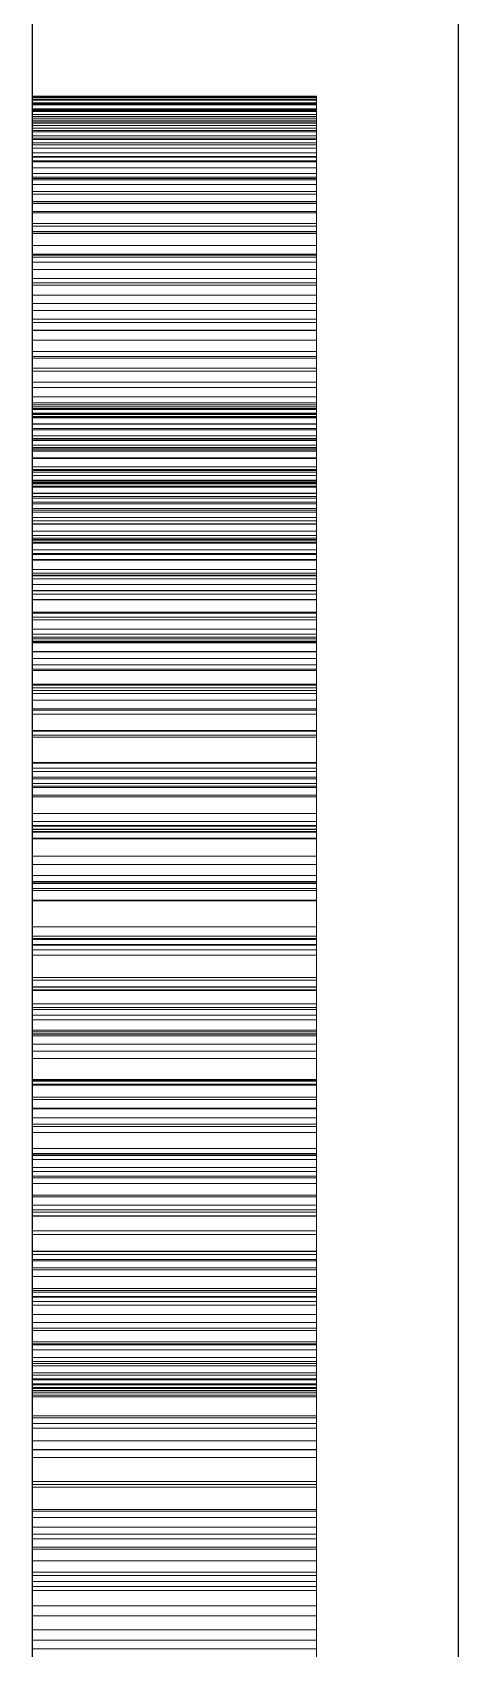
# Model space of a CAD drawing. Header units: millimetres. Extents: x 10 to 676, y 54 to 273.
# Drawn here: x 10.5 to 10.8, y 190.006 to 191.145 of the extents above; entities that cross this region are included whole.
import ezdxf

# ---------------------------------------------------------------- set-up
doc = ezdxf.new("R2010")
doc.units = ezdxf.units.MM
doc.linetypes.add('WP_HIDDEN', pattern=[2.3, 1.5, -0.8])
doc.layers.add('HIDDEN', color=7, linetype='WP_HIDDEN', lineweight=13)
doc.layers.add('VISIBLE', color=7, linetype='CONTINUOUS', lineweight=25)

msp = doc.modelspace()

# ---------------------------------------------------------------- linework, layer by layer
at = {"layer": 'HIDDEN'}
for p, q in [((10.5, 191.1), (10.5, 191.09882)), ((10.5, 191.09772), (10.5, 191.1)), ((10.5, 191.1), (10.5, 191.09933)), ((10.5, 191.09938), (10.5, 191.1)), ((10.5, 191.1), (10.7, 191.1)), ((10.5, 191.09751), (10.5, 191.09938)), ((10.5, 191.09938), (10.7, 191.09938)), ((10.5, 191.09933), (10.5, 191.09732)), ((10.5, 191.09933), (10.7, 191.09933)), ((10.7, 191.09882), (10.7, 191.1)), ((10.7, 191.1), (10.7, 191.09772)), ((10.7, 191.09933), (10.7, 191.1)), ((10.7, 191.1), (10.7, 191.09938)), ((10.7, 191.09938), (10.7, 191.09751)), ((10.7, 191.09732), (10.7, 191.09933)), ((10.5, 191.09882), (10.5, 191.09527)), ((10.5, 191.09882), (10.7, 191.09882)), ((10.5, 191.09486), (10.5, 191.09772)), ((10.5, 191.09772), (10.7, 191.09772)), ((10.5, 191.0944), (10.5, 191.09751)), ((10.5, 191.09751), (10.7, 191.09751)), ((10.5, 191.09732), (10.5, 191.09396)), ((10.5, 191.09732), (10.7, 191.09732)), ((10.5, 191.09527), (10.5, 191.08936)), ((10.5, 191.09527), (10.7, 191.09527)), ((10.5, 191.09087), (10.5, 191.09486)), ((10.5, 191.09486), (10.7, 191.09486)), ((10.5, 191.09004), (10.5, 191.0944)), ((10.5, 191.0944), (10.7, 191.0944)), ((10.5, 191.09396), (10.5, 191.08926)), ((10.5, 191.09396), (10.7, 191.09396)), ((10.5, 191.09119), (10.5, 190.07637)), ((10.5, 190.51989), (10.5, 191.09119)), ((10.5, 191.09119), (10.5, 190.53899)), ((10.5, 190.06021), (10.5, 191.09119)), ((10.5, 191.09119), (10.5, 189.8502)), ((10.5, 190.45821), (10.5, 191.09119)), ((10.5, 191.09119), (10.5, 190.44206)), ((10.5, 191.09119), (10.5, 190.83712)), ((10.5, 191.09119), (10.5, 191.09017)), ((10.5, 188.93818), (10.5, 191.09119)), ((10.5, 191.09119), (10.7, 191.09119)), ((10.5, 191.08573), (10.5, 191.09087)), ((10.5, 191.09087), (10.7, 191.09087)), ((10.5, 191.09017), (10.5, 191.0871)), ((10.5, 191.09017), (10.7, 191.09017)), ((10.5, 191.08444), (10.5, 191.09004)), ((10.5, 191.09004), (10.7, 191.09004)), ((10.5, 191.08936), (10.5, 191.08109)), ((10.5, 191.08936), (10.7, 191.08936)), ((10.5, 191.08926), (10.5, 191.08322)), ((10.5, 191.08926), (10.7, 191.08926)), ((10.7, 191.09527), (10.7, 191.09882)), ((10.7, 191.09772), (10.7, 191.09486)), ((10.7, 191.09751), (10.7, 191.0944)), ((10.7, 191.09396), (10.7, 191.09732)), ((10.7, 191.08936), (10.7, 191.09527)), ((10.7, 191.09486), (10.7, 191.09087)), ((10.7, 191.0944), (10.7, 191.09004)), ((10.7, 191.08926), (10.7, 191.09396)), ((10.7, 191.09119), (10.7, 190.06021)), ((10.7, 190.53899), (10.7, 191.09119)), ((10.7, 190.07637), (10.7, 191.09119)), ((10.7, 191.09119), (10.7, 190.51989)), ((10.7, 189.8502), (10.7, 191.09119)), ((10.7, 191.09119), (10.7, 190.45821)), ((10.7, 190.44206), (10.7, 191.09119)), ((10.7, 190.83712), (10.7, 191.09119)), ((10.7, 191.09119), (10.7, 188.93818)), ((10.7, 191.09017), (10.7, 191.09119)), ((10.7, 191.09087), (10.7, 191.08573)), ((10.7, 191.0871), (10.7, 191.09017)), ((10.7, 191.09004), (10.7, 191.08444)), ((10.7, 191.08109), (10.7, 191.08936)), ((10.7, 191.08322), (10.7, 191.08926)), ((10.5, 191.0871), (10.5, 191.082)), ((10.5, 191.0871), (10.7, 191.0871)), ((10.5, 191.07945), (10.5, 191.08573)), ((10.5, 191.08573), (10.7, 191.08573)), ((10.5, 191.07759), (10.5, 191.08444)), ((10.5, 191.08444), (10.7, 191.08444)), ((10.5, 191.08322), (10.5, 191.07584)), ((10.5, 191.08322), (10.7, 191.08322)), ((10.5, 191.082), (10.5, 191.07485)), ((10.5, 191.082), (10.7, 191.082)), ((10.5, 191.08109), (10.5, 191.07046)), ((10.5, 191.08109), (10.7, 191.08109)), ((10.5, 191.07203), (10.5, 191.07945)), ((10.5, 191.07945), (10.7, 191.07945)), ((10.5, 191.0695), (10.5, 191.07759)), ((10.5, 191.07759), (10.7, 191.07759)), ((10.7, 191.082), (10.7, 191.0871)), ((10.7, 191.08573), (10.7, 191.07945)), ((10.7, 191.08444), (10.7, 191.07759)), ((10.7, 191.07584), (10.7, 191.08322)), ((10.7, 191.07485), (10.7, 191.082)), ((10.7, 191.07046), (10.7, 191.08109)), ((10.7, 191.07945), (10.7, 191.07203)), ((10.7, 191.07759), (10.7, 191.0695)), ((10.5, 191.07584), (10.5, 191.06711)), ((10.5, 191.07584), (10.7, 191.07584)), ((10.5, 191.07485), (10.5, 191.06566)), ((10.5, 191.07485), (10.7, 191.07485)), ((10.5, 191.06347), (10.5, 191.07203)), ((10.5, 191.07203), (10.7, 191.07203)), ((10.5, 191.07046), (10.5, 191.05746)), ((10.5, 191.07046), (10.7, 191.07046)), ((10.5, 191.06016), (10.5, 191.0695)), ((10.5, 191.0695), (10.7, 191.0695)), ((10.5, 191.06711), (10.5, 191.05704)), ((10.5, 191.06711), (10.7, 191.06711)), ((10.5, 191.06566), (10.5, 191.05443)), ((10.5, 191.06566), (10.7, 191.06566)), ((10.7, 191.06711), (10.7, 191.07584)), ((10.7, 191.06566), (10.7, 191.07485)), ((10.7, 191.07203), (10.7, 191.06347)), ((10.7, 191.05746), (10.7, 191.07046)), ((10.7, 191.0695), (10.7, 191.06016)), ((10.7, 191.05704), (10.7, 191.06711)), ((10.7, 191.05443), (10.7, 191.06566)), ((10.5, 191.05376), (10.5, 191.06347)), ((10.5, 191.06347), (10.7, 191.06347)), ((10.5, 191.04958), (10.5, 191.06016)), ((10.5, 191.06016), (10.7, 191.06016)), ((10.5, 191.05746), (10.5, 191.04209)), ((10.5, 191.05746), (10.7, 191.05746)), ((10.5, 191.05704), (10.5, 191.04563)), ((10.5, 191.05704), (10.7, 191.05704)), ((10.5, 191.05443), (10.5, 191.04115)), ((10.5, 191.05443), (10.7, 191.05443)), ((10.5, 191.04292), (10.5, 191.05376)), ((10.5, 191.05376), (10.7, 191.05376)), ((10.7, 191.06347), (10.7, 191.05376)), ((10.7, 191.06016), (10.7, 191.04958)), ((10.7, 191.04209), (10.7, 191.05746)), ((10.7, 191.04563), (10.7, 191.05704)), ((10.7, 191.04115), (10.7, 191.05443)), ((10.7, 191.05376), (10.7, 191.04292)), ((10.5, 191.03776), (10.5, 191.04958)), ((10.5, 191.04958), (10.7, 191.04958)), ((10.5, 191.04563), (10.5, 191.03288)), ((10.5, 191.04563), (10.7, 191.04563)), ((10.5, 191.03093), (10.5, 191.04292)), ((10.5, 191.04292), (10.7, 191.04292)), ((10.7, 191.04958), (10.7, 191.03776)), ((10.7, 191.03288), (10.7, 191.04563)), ((10.7, 191.04292), (10.7, 191.03093)), ((10.5, 191.04209), (10.5, 191.02437)), ((10.5, 191.04209), (10.7, 191.04209)), ((10.5, 191.04115), (10.5, 191.02583)), ((10.5, 191.04115), (10.7, 191.04115)), ((10.5, 191.02468), (10.5, 191.03776)), ((10.5, 191.03776), (10.7, 191.03776)), ((10.5, 191.03288), (10.5, 191.01878)), ((10.5, 191.03288), (10.7, 191.03288)), ((10.5, 191.0178), (10.5, 191.03093)), ((10.5, 191.03093), (10.7, 191.03093)), ((10.7, 191.02437), (10.7, 191.04209)), ((10.7, 191.02583), (10.7, 191.04115)), ((10.7, 191.03776), (10.7, 191.02468)), ((10.7, 191.01878), (10.7, 191.03288)), ((10.7, 191.03093), (10.7, 191.0178)), ((10.5, 191.02583), (10.5, 191.00839)), ((10.5, 191.02583), (10.7, 191.02583)), ((10.5, 191.01037), (10.5, 191.02468)), ((10.5, 191.02468), (10.7, 191.02468)), ((10.5, 191.02437), (10.5, 191.0046)), ((10.5, 191.02437), (10.7, 191.02437)), ((10.7, 191.00839), (10.7, 191.02583)), ((10.7, 191.02468), (10.7, 191.01037)), ((10.7, 191.0046), (10.7, 191.02437)), ((10.5, 191.01878), (10.5, 191.00335)), ((10.5, 191.01878), (10.7, 191.01878)), ((10.5, 191.00353), (10.5, 191.0178)), ((10.5, 191.0178), (10.7, 191.0178)), ((10.5, 190.99481), (10.5, 191.01037)), ((10.5, 191.01037), (10.7, 191.01037)), ((10.5, 191.00839), (10.5, 190.98875)), ((10.5, 191.00839), (10.7, 191.00839)), ((10.7, 191.00335), (10.7, 191.01878)), ((10.7, 191.0178), (10.7, 191.00353)), ((10.7, 191.01037), (10.7, 190.99481)), ((10.7, 190.98875), (10.7, 191.00839)), ((10.5, 191.0046), (10.5, 190.98311)), ((10.5, 191.0046), (10.7, 191.0046)), ((10.5, 190.98812), (10.5, 191.00353)), ((10.5, 191.00353), (10.7, 191.00353)), ((10.5, 191.00335), (10.5, 190.98657)), ((10.5, 191.00335), (10.7, 191.00335)), ((10.7, 190.98311), (10.7, 191.0046)), ((10.7, 191.00353), (10.7, 190.98812)), ((10.7, 190.98657), (10.7, 191.00335)), ((10.5, 190.978), (10.5, 190.99481)), ((10.5, 190.99481), (10.7, 190.99481)), ((10.5, 190.98875), (10.5, 190.96691)), ((10.5, 190.98875), (10.7, 190.98875)), ((10.5, 190.97157), (10.5, 190.98812)), ((10.5, 190.98812), (10.7, 190.98812)), ((10.5, 190.98657), (10.5, 190.96844)), ((10.5, 190.98657), (10.7, 190.98657)), ((10.7, 190.99481), (10.7, 190.978)), ((10.7, 190.96691), (10.7, 190.98875)), ((10.7, 190.98812), (10.7, 190.97157)), ((10.7, 190.96844), (10.7, 190.98657)), ((10.5, 190.98311), (10.5, 190.9599)), ((10.5, 190.98311), (10.7, 190.98311)), ((10.5, 190.95995), (10.5, 190.978)), ((10.5, 190.978), (10.7, 190.978)), ((10.7, 190.9599), (10.7, 190.98311)), ((10.7, 190.978), (10.7, 190.95995)), ((10.5, 190.95387), (10.5, 190.97157)), ((10.5, 190.97157), (10.7, 190.97157)), ((10.5, 190.96844), (10.5, 190.94898)), ((10.5, 190.96844), (10.7, 190.96844)), ((10.5, 190.96691), (10.5, 190.94286)), ((10.5, 190.96691), (10.7, 190.96691)), ((10.7, 190.97157), (10.7, 190.95387)), ((10.7, 190.94898), (10.7, 190.96844)), ((10.7, 190.94286), (10.7, 190.96691)), ((10.5, 190.94065), (10.5, 190.95995)), ((10.5, 190.95995), (10.7, 190.95995)), ((10.5, 190.9599), (10.5, 190.93496)), ((10.5, 190.9599), (10.7, 190.9599)), ((10.5, 190.93514), (10.5, 190.95387)), ((10.5, 190.95387), (10.7, 190.95387)), ((10.7, 190.95995), (10.7, 190.94065)), ((10.7, 190.93496), (10.7, 190.9599)), ((10.7, 190.95387), (10.7, 190.93514)), ((10.5, 190.94898), (10.5, 190.92817)), ((10.5, 190.94898), (10.7, 190.94898)), ((10.5, 190.94286), (10.5, 190.91661)), ((10.5, 190.94286), (10.7, 190.94286)), ((10.5, 190.92017), (10.5, 190.94065)), ((10.5, 190.94065), (10.7, 190.94065)), ((10.7, 190.92817), (10.7, 190.94898)), ((10.7, 190.91661), (10.7, 190.94286)), ((10.7, 190.94065), (10.7, 190.92017)), ((10.5, 190.91547), (10.5, 190.93514)), ((10.5, 190.93514), (10.7, 190.93514)), ((10.5, 190.93496), (10.5, 190.90831)), ((10.5, 190.93496), (10.7, 190.93496)), ((10.7, 190.93514), (10.7, 190.91547)), ((10.7, 190.90831), (10.7, 190.93496)), ((10.5, 190.92817), (10.5, 190.90637)), ((10.5, 190.92817), (10.7, 190.92817)), ((10.5, 190.89856), (10.5, 190.92017)), ((10.5, 190.92017), (10.7, 190.92017)), ((10.7, 190.90637), (10.7, 190.92817)), ((10.7, 190.92017), (10.7, 190.89856)), ((10.5, 190.91661), (10.5, 190.88815)), ((10.5, 190.91661), (10.7, 190.91661)), ((10.5, 190.89487), (10.5, 190.91547)), ((10.5, 190.91547), (10.7, 190.91547)), ((10.5, 190.90831), (10.5, 190.87994)), ((10.5, 190.90831), (10.7, 190.90831)), ((10.5, 190.90637), (10.5, 190.88393)), ((10.5, 190.90637), (10.7, 190.90637)), ((10.7, 190.88815), (10.7, 190.91661)), ((10.7, 190.91547), (10.7, 190.89487)), ((10.7, 190.87994), (10.7, 190.90831)), ((10.7, 190.88393), (10.7, 190.90637)), ((10.5, 190.87581), (10.5, 190.89856)), ((10.5, 190.89856), (10.7, 190.89856)), ((10.5, 190.87333), (10.5, 190.89487)), ((10.5, 190.89487), (10.7, 190.89487)), ((10.7, 190.89856), (10.7, 190.87581)), ((10.7, 190.89487), (10.7, 190.87333)), ((10.5, 190.88815), (10.5, 190.85749)), ((10.5, 190.88815), (10.7, 190.88815)), ((10.5, 190.88393), (10.5, 190.86084)), ((10.5, 190.88393), (10.7, 190.88393)), ((10.7, 190.85749), (10.7, 190.88815)), ((10.7, 190.86084), (10.7, 190.88393)), ((10.5, 190.88264), (10.5, 190.88113)), ((10.5, 190.88115), (10.5, 190.88264)), ((10.5, 190.88264), (10.7, 190.88264)), ((10.5, 190.88117), (10.5, 190.87939)), ((10.5, 190.87949), (10.5, 190.88117)), ((10.5, 190.88117), (10.7, 190.88117)), ((10.5, 190.87668), (10.5, 190.88115)), ((10.5, 190.88115), (10.7, 190.88115)), ((10.5, 190.88113), (10.5, 190.87659)), ((10.5, 190.88113), (10.7, 190.88113)), ((10.5, 190.87994), (10.5, 190.84984)), ((10.5, 190.87994), (10.7, 190.87994)), ((10.5, 190.87443), (10.5, 190.87949)), ((10.5, 190.87949), (10.7, 190.87949)), ((10.5, 190.87939), (10.5, 190.87402)), ((10.5, 190.87939), (10.7, 190.87939)), ((10.5, 190.86922), (10.5, 190.87668)), ((10.5, 190.87668), (10.7, 190.87668)), ((10.5, 190.87659), (10.5, 190.86901)), ((10.5, 190.87659), (10.7, 190.87659)), ((10.5, 190.85194), (10.5, 190.87581)), ((10.5, 190.87581), (10.7, 190.87581)), ((10.5, 190.866), (10.5, 190.87443)), ((10.5, 190.87443), (10.7, 190.87443)), ((10.5, 190.87402), (10.5, 190.86507)), ((10.5, 190.87402), (10.7, 190.87402)), ((10.5, 190.85085), (10.5, 190.87333)), ((10.5, 190.87333), (10.7, 190.87333)), ((10.7, 190.88264), (10.7, 190.88115)), ((10.7, 190.88113), (10.7, 190.88264)), ((10.7, 190.88117), (10.7, 190.87949)), ((10.7, 190.87939), (10.7, 190.88117)), ((10.7, 190.88115), (10.7, 190.87668)), ((10.7, 190.87659), (10.7, 190.88113)), ((10.7, 190.84984), (10.7, 190.87994)), ((10.7, 190.87949), (10.7, 190.87443)), ((10.7, 190.87402), (10.7, 190.87939)), ((10.7, 190.87668), (10.7, 190.86922)), ((10.7, 190.86901), (10.7, 190.87659)), ((10.7, 190.87581), (10.7, 190.85194)), ((10.7, 190.87443), (10.7, 190.866)), ((10.7, 190.86507), (10.7, 190.87402)), ((10.7, 190.87333), (10.7, 190.85085)), ((10.5, 190.85878), (10.5, 190.86922)), ((10.5, 190.86922), (10.7, 190.86922)), ((10.5, 190.86901), (10.5, 190.85841)), ((10.5, 190.86901), (10.7, 190.86901)), ((10.5, 190.85419), (10.5, 190.866)), ((10.5, 190.866), (10.7, 190.866)), ((10.5, 190.86507), (10.5, 190.85254)), ((10.5, 190.86507), (10.7, 190.86507)), ((10.5, 190.86084), (10.5, 190.83712)), ((10.5, 190.86084), (10.7, 190.86084)), ((10.7, 190.86922), (10.7, 190.85878)), ((10.7, 190.85841), (10.7, 190.86901)), ((10.7, 190.866), (10.7, 190.85419)), ((10.7, 190.85254), (10.7, 190.86507)), ((10.7, 190.83712), (10.7, 190.86084)), ((10.5, 190.84535), (10.5, 190.85878)), ((10.5, 190.85878), (10.7, 190.85878)), ((10.5, 190.85841), (10.5, 190.84478)), ((10.5, 190.85841), (10.7, 190.85841)), ((10.5, 190.85749), (10.5, 190.82463)), ((10.5, 190.85749), (10.7, 190.85749)), ((10.5, 190.83901), (10.5, 190.85419)), ((10.5, 190.85419), (10.7, 190.85419)), ((10.5, 190.85254), (10.5, 190.83643)), ((10.5, 190.85254), (10.7, 190.85254)), ((10.5, 190.82694), (10.5, 190.85194)), ((10.5, 190.85194), (10.7, 190.85194)), ((10.5, 190.82744), (10.5, 190.85085)), ((10.5, 190.85085), (10.7, 190.85085)), ((10.5, 190.84984), (10.5, 190.81802)), ((10.5, 190.84984), (10.7, 190.84984)), ((10.7, 190.85878), (10.7, 190.84535)), ((10.7, 190.84478), (10.7, 190.85841)), ((10.7, 190.82463), (10.7, 190.85749)), ((10.7, 190.85419), (10.7, 190.83901)), ((10.7, 190.83643), (10.7, 190.85254)), ((10.7, 190.85194), (10.7, 190.82694)), ((10.7, 190.85085), (10.7, 190.82744)), ((10.7, 190.81802), (10.7, 190.84984)), ((10.5, 190.82895), (10.5, 190.84535)), ((10.5, 190.84535), (10.7, 190.84535)), ((10.5, 190.84478), (10.5, 190.82812)), ((10.5, 190.84478), (10.7, 190.84478)), ((10.5, 190.82046), (10.5, 190.83901)), ((10.5, 190.83901), (10.7, 190.83901)), ((10.7, 190.84535), (10.7, 190.82895)), ((10.7, 190.82812), (10.7, 190.84478)), ((10.7, 190.83901), (10.7, 190.82046)), ((10.5, 190.83712), (10.5, 190.81275)), ((10.5, 190.83712), (10.5, 189.34352)), ((10.5, 190.78039), (10.5, 190.83712)), ((10.5, 190.83712), (10.7, 190.83712)), ((10.5, 190.83712), (10.5, 190.18652)), ((10.5, 190.83523), (10.5, 190.83712)), ((10.5, 190.83643), (10.5, 190.81674)), ((10.5, 190.83643), (10.7, 190.83643)), ((10.5, 190.83523), (10.7, 190.83523)), ((10.5, 190.83288), (10.5, 190.83523)), ((10.5, 190.83288), (10.7, 190.83288)), ((10.5, 190.82959), (10.5, 190.83288)), ((10.5, 190.82959), (10.7, 190.82959)), ((10.5, 190.82536), (10.5, 190.82959)), ((10.5, 190.80956), (10.5, 190.82895)), ((10.5, 190.82895), (10.7, 190.82895)), ((10.5, 190.82812), (10.5, 190.80843)), ((10.5, 190.82812), (10.7, 190.82812)), ((10.5, 190.8031), (10.5, 190.82744)), ((10.5, 190.82744), (10.7, 190.82744)), ((10.5, 190.8008), (10.5, 190.82694)), ((10.5, 190.82694), (10.7, 190.82694)), ((10.7, 190.81275), (10.7, 190.83712)), ((10.7, 189.34352), (10.7, 190.83712)), ((10.7, 190.83712), (10.7, 190.78039)), ((10.7, 190.18652), (10.7, 190.83712)), ((10.7, 190.83712), (10.7, 190.83523)), ((10.7, 190.81674), (10.7, 190.83643)), ((10.7, 190.83523), (10.7, 190.83288)), ((10.7, 190.83288), (10.7, 190.82959)), ((10.7, 190.82959), (10.7, 190.82536)), ((10.7, 190.82895), (10.7, 190.80956)), ((10.7, 190.80843), (10.7, 190.82812)), ((10.7, 190.82744), (10.7, 190.8031)), ((10.7, 190.82694), (10.7, 190.8008)), ((10.5, 190.82536), (10.7, 190.82536)), ((10.5, 190.82018), (10.5, 190.82536)), ((10.5, 190.82463), (10.5, 190.79048)), ((10.5, 190.82463), (10.7, 190.82463)), ((10.5, 190.79853), (10.5, 190.82046)), ((10.5, 190.82046), (10.7, 190.82046)), ((10.5, 190.82018), (10.7, 190.82018)), ((10.5, 190.81407), (10.5, 190.82018)), ((10.5, 190.81802), (10.5, 190.78509)), ((10.5, 190.81802), (10.7, 190.81802)), ((10.5, 190.81674), (10.5, 190.79347)), ((10.5, 190.81674), (10.7, 190.81674)), ((10.7, 190.82536), (10.7, 190.82018)), ((10.7, 190.79048), (10.7, 190.82463)), ((10.7, 190.82046), (10.7, 190.79853)), ((10.7, 190.82018), (10.7, 190.81407)), ((10.7, 190.78509), (10.7, 190.81802)), ((10.7, 190.79347), (10.7, 190.81674)), ((10.5, 190.81407), (10.7, 190.81407)), ((10.5, 190.80701), (10.5, 190.81407)), ((10.5, 190.81275), (10.5, 190.78773)), ((10.5, 190.81275), (10.7, 190.81275)), ((10.5, 190.78718), (10.5, 190.80956)), ((10.5, 190.80956), (10.7, 190.80956)), ((10.5, 190.80843), (10.5, 190.78571)), ((10.5, 190.80843), (10.7, 190.80843)), ((10.5, 190.80701), (10.7, 190.80701)), ((10.5, 190.79868), (10.5, 190.80701)), ((10.7, 190.81407), (10.7, 190.80701)), ((10.7, 190.78773), (10.7, 190.81275)), ((10.7, 190.80956), (10.7, 190.78718)), ((10.7, 190.78571), (10.7, 190.80843)), ((10.7, 190.80701), (10.7, 190.79868)), ((10.5, 190.77782), (10.5, 190.8031)), ((10.5, 190.8031), (10.7, 190.8031)), ((10.5, 190.77354), (10.5, 190.8008)), ((10.5, 190.8008), (10.7, 190.8008)), ((10.5, 190.79868), (10.7, 190.79868)), ((10.5, 190.78874), (10.5, 190.79868)), ((10.5, 190.77323), (10.5, 190.79853)), ((10.5, 190.79853), (10.7, 190.79853)), ((10.5, 190.79347), (10.5, 190.76662)), ((10.5, 190.79347), (10.7, 190.79347)), ((10.7, 190.8031), (10.7, 190.77782)), ((10.7, 190.8008), (10.7, 190.77354)), ((10.7, 190.79868), (10.7, 190.78874)), ((10.7, 190.79853), (10.7, 190.77323)), ((10.7, 190.76662), (10.7, 190.79347)), ((10.5, 190.79048), (10.5, 190.75593)), ((10.5, 190.79048), (10.7, 190.79048)), ((10.5, 190.78874), (10.7, 190.78874)), ((10.5, 190.7772), (10.5, 190.78874)), ((10.5, 190.78773), (10.5, 190.76208)), ((10.5, 190.78773), (10.7, 190.78773)), ((10.5, 190.76254), (10.5, 190.78718)), ((10.5, 190.78718), (10.7, 190.78718)), ((10.5, 190.78571), (10.5, 190.75997)), ((10.5, 190.78571), (10.7, 190.78571)), ((10.5, 190.78509), (10.5, 190.75166)), ((10.5, 190.78509), (10.7, 190.78509)), ((10.5, 190.71889), (10.5, 190.78039)), ((10.5, 190.78039), (10.7, 190.78039)), ((10.7, 190.75593), (10.7, 190.79048)), ((10.7, 190.78874), (10.7, 190.7772)), ((10.7, 190.76208), (10.7, 190.78773)), ((10.7, 190.78718), (10.7, 190.76254)), ((10.7, 190.75997), (10.7, 190.78571)), ((10.7, 190.75166), (10.7, 190.78509)), ((10.7, 190.78039), (10.7, 190.71889)), ((10.5, 190.75161), (10.5, 190.77782)), ((10.5, 190.77782), (10.7, 190.77782)), ((10.5, 190.7772), (10.7, 190.7772)), ((10.5, 190.76405), (10.5, 190.7772)), ((10.5, 190.74514), (10.5, 190.77354)), ((10.5, 190.77354), (10.7, 190.77354)), ((10.5, 190.74548), (10.5, 190.77323)), ((10.5, 190.77323), (10.7, 190.77323)), ((10.7, 190.77782), (10.7, 190.75161)), ((10.7, 190.7772), (10.7, 190.76405)), ((10.7, 190.77354), (10.7, 190.74514)), ((10.7, 190.77323), (10.7, 190.74548)), ((10.5, 190.76662), (10.5, 190.73661)), ((10.5, 190.76662), (10.7, 190.76662)), ((10.5, 190.76405), (10.7, 190.76405)), ((10.5, 190.7493), (10.5, 190.76405)), ((10.5, 190.73633), (10.5, 190.76254)), ((10.5, 190.76254), (10.7, 190.76254)), ((10.5, 190.76208), (10.5, 190.73578)), ((10.5, 190.76208), (10.7, 190.76208)), ((10.5, 190.75997), (10.5, 190.73119)), ((10.5, 190.75997), (10.7, 190.75997)), ((10.7, 190.73661), (10.7, 190.76662)), ((10.7, 190.76405), (10.7, 190.7493)), ((10.7, 190.76254), (10.7, 190.73633)), ((10.7, 190.73578), (10.7, 190.76208)), ((10.7, 190.73119), (10.7, 190.75997)), ((10.5, 190.75593), (10.5, 190.72099)), ((10.5, 190.75593), (10.7, 190.75593)), ((10.5, 190.75166), (10.5, 190.71772)), ((10.5, 190.75166), (10.7, 190.75166)), ((10.5, 190.72446), (10.5, 190.75161)), ((10.5, 190.75161), (10.7, 190.75161)), ((10.5, 190.7493), (10.7, 190.7493)), ((10.5, 190.73294), (10.5, 190.7493)), ((10.7, 190.72099), (10.7, 190.75593)), ((10.7, 190.71772), (10.7, 190.75166)), ((10.7, 190.75161), (10.7, 190.72446)), ((10.7, 190.7493), (10.7, 190.73294)), ((10.5, 190.71618), (10.5, 190.74548)), ((10.5, 190.74548), (10.7, 190.74548)), ((10.5, 190.71562), (10.5, 190.74514)), ((10.5, 190.74514), (10.7, 190.74514)), ((10.5, 190.73661), (10.5, 190.70384)), ((10.5, 190.73661), (10.7, 190.73661)), ((10.5, 190.70857), (10.5, 190.73633)), ((10.5, 190.73633), (10.7, 190.73633)), ((10.5, 190.73578), (10.5, 190.70884)), ((10.5, 190.73578), (10.7, 190.73578)), ((10.7, 190.74548), (10.7, 190.71618)), ((10.7, 190.74514), (10.7, 190.71562)), ((10.7, 190.70384), (10.7, 190.73661)), ((10.7, 190.73633), (10.7, 190.70857)), ((10.7, 190.70884), (10.7, 190.73578)), ((10.5, 190.73294), (10.7, 190.73294)), ((10.5, 190.71497), (10.5, 190.73294)), ((10.5, 190.73119), (10.5, 190.69939)), ((10.5, 190.73119), (10.7, 190.73119)), ((10.5, 190.69637), (10.5, 190.72446)), ((10.5, 190.72446), (10.7, 190.72446)), ((10.7, 190.73294), (10.7, 190.71497)), ((10.7, 190.69939), (10.7, 190.73119)), ((10.7, 190.72446), (10.7, 190.69637)), ((10.5, 190.72099), (10.5, 190.68566)), ((10.5, 190.72099), (10.7, 190.72099)), ((10.5, 190.65262), (10.5, 190.71889)), ((10.5, 190.71889), (10.7, 190.71889)), ((10.5, 190.71772), (10.5, 190.68328)), ((10.5, 190.71772), (10.7, 190.71772)), ((10.5, 190.68535), (10.5, 190.71618)), ((10.5, 190.71618), (10.7, 190.71618)), ((10.5, 190.68496), (10.5, 190.71562)), ((10.5, 190.71562), (10.7, 190.71562)), ((10.5, 190.71497), (10.7, 190.71497)), ((10.5, 190.69539), (10.5, 190.71497)), ((10.7, 190.68566), (10.7, 190.72099)), ((10.7, 190.71889), (10.7, 190.65262)), ((10.7, 190.68328), (10.7, 190.71772)), ((10.7, 190.71618), (10.7, 190.68535)), ((10.7, 190.71562), (10.7, 190.68496)), ((10.7, 190.71497), (10.7, 190.69539)), ((10.5, 190.70884), (10.5, 190.68126)), ((10.5, 190.70884), (10.7, 190.70884)), ((10.5, 190.67924), (10.5, 190.70857)), ((10.5, 190.70857), (10.7, 190.70857)), ((10.5, 190.70384), (10.5, 190.66832)), ((10.5, 190.70384), (10.7, 190.70384)), ((10.7, 190.68126), (10.7, 190.70884)), ((10.7, 190.70857), (10.7, 190.67924)), ((10.7, 190.66832), (10.7, 190.70384)), ((10.5, 190.69939), (10.5, 190.66455)), ((10.5, 190.69939), (10.7, 190.69939)), ((10.5, 190.66735), (10.5, 190.69637)), ((10.5, 190.69637), (10.7, 190.69637)), ((10.5, 190.69539), (10.7, 190.69539)), ((10.5, 190.67462), (10.5, 190.69539)), ((10.7, 190.66455), (10.7, 190.69939)), ((10.7, 190.69637), (10.7, 190.66735)), ((10.7, 190.69539), (10.7, 190.67462)), ((10.5, 190.68566), (10.5, 190.64995)), ((10.5, 190.68566), (10.7, 190.68566)), ((10.5, 190.65299), (10.5, 190.68535)), ((10.5, 190.68535), (10.7, 190.68535)), ((10.5, 190.65318), (10.5, 190.68496)), ((10.5, 190.68496), (10.7, 190.68496)), ((10.5, 190.68328), (10.5, 190.64833)), ((10.5, 190.68328), (10.7, 190.68328)), ((10.5, 190.68126), (10.5, 190.65303)), ((10.5, 190.68126), (10.7, 190.68126)), ((10.5, 190.64835), (10.5, 190.67924)), ((10.5, 190.67924), (10.7, 190.67924)), ((10.7, 190.64995), (10.7, 190.68566)), ((10.7, 190.68535), (10.7, 190.65299)), ((10.7, 190.68496), (10.7, 190.65318)), ((10.7, 190.64833), (10.7, 190.68328)), ((10.7, 190.65303), (10.7, 190.68126)), ((10.7, 190.67924), (10.7, 190.64835)), ((10.5, 190.67462), (10.7, 190.67462)), ((10.5, 190.65303), (10.5, 190.67462)), ((10.5, 190.66832), (10.5, 190.63004)), ((10.5, 190.66832), (10.7, 190.66832)), ((10.5, 190.60651), (10.5, 190.66735)), ((10.5, 190.66735), (10.7, 190.66735)), ((10.7, 190.67462), (10.7, 190.65303)), ((10.7, 190.63004), (10.7, 190.66832)), ((10.7, 190.66735), (10.7, 190.60651)), ((10.5, 190.66455), (10.5, 190.62669)), ((10.5, 190.66455), (10.7, 190.66455)), ((10.7, 190.62669), (10.7, 190.66455)), ((10.5, 190.62026), (10.5, 190.65318)), ((10.5, 190.65318), (10.7, 190.65318)), ((10.5, 190.65303), (10.5, 190.62417)), ((10.5, 190.65303), (10.7, 190.65303)), ((10.5, 190.63065), (10.5, 190.65303)), ((10.5, 190.61908), (10.5, 190.65299)), ((10.5, 190.65299), (10.7, 190.65299)), ((10.5, 190.58158), (10.5, 190.65262)), ((10.5, 190.65262), (10.7, 190.65262)), ((10.5, 190.64995), (10.5, 190.61384)), ((10.5, 190.64995), (10.7, 190.64995)), ((10.5, 190.6159), (10.5, 190.64835)), ((10.5, 190.64835), (10.7, 190.64835)), ((10.5, 190.64833), (10.5, 190.61288)), ((10.5, 190.64833), (10.7, 190.64833)), ((10.7, 190.65318), (10.7, 190.62026)), ((10.7, 190.62417), (10.7, 190.65303)), ((10.7, 190.65303), (10.7, 190.63065)), ((10.7, 190.65299), (10.7, 190.61908)), ((10.7, 190.65262), (10.7, 190.58158)), ((10.7, 190.61384), (10.7, 190.64995)), ((10.7, 190.64835), (10.7, 190.6159)), ((10.7, 190.61288), (10.7, 190.64833)), ((10.5, 190.63065), (10.7, 190.63065)), ((10.5, 190.60746), (10.5, 190.63065)), ((10.5, 190.63004), (10.5, 190.58901)), ((10.5, 190.63004), (10.7, 190.63004)), ((10.5, 190.62669), (10.5, 190.5858)), ((10.5, 190.62669), (10.7, 190.62669)), ((10.5, 190.62417), (10.5, 190.59466)), ((10.5, 190.62417), (10.7, 190.62417)), ((10.7, 190.63065), (10.7, 190.60746)), ((10.7, 190.58901), (10.7, 190.63004)), ((10.7, 190.5858), (10.7, 190.62669)), ((10.7, 190.59466), (10.7, 190.62417)), ((10.5, 190.58622), (10.5, 190.62026)), ((10.5, 190.62026), (10.7, 190.62026)), ((10.5, 190.58364), (10.5, 190.61908)), ((10.5, 190.61908), (10.7, 190.61908)), ((10.5, 190.5819), (10.5, 190.6159)), ((10.5, 190.6159), (10.7, 190.6159)), ((10.5, 190.61384), (10.5, 190.57734)), ((10.5, 190.61384), (10.7, 190.61384)), ((10.5, 190.61288), (10.5, 190.57692)), ((10.5, 190.61288), (10.7, 190.61288)), ((10.7, 190.62026), (10.7, 190.58622)), ((10.7, 190.61908), (10.7, 190.58364)), ((10.7, 190.6159), (10.7, 190.5819)), ((10.7, 190.57734), (10.7, 190.61384)), ((10.7, 190.57692), (10.7, 190.61288)), ((10.5, 190.60746), (10.7, 190.60746)), ((10.5, 190.58347), (10.5, 190.60746)), ((10.5, 190.54192), (10.5, 190.60651)), ((10.5, 190.60651), (10.7, 190.60651)), ((10.7, 190.60746), (10.7, 190.58347)), ((10.7, 190.60651), (10.7, 190.54192)), ((10.5, 190.59466), (10.5, 190.5645)), ((10.5, 190.59466), (10.7, 190.59466)), ((10.5, 190.58901), (10.5, 190.54523)), ((10.5, 190.58901), (10.7, 190.58901)), ((10.7, 190.5645), (10.7, 190.59466)), ((10.7, 190.54523), (10.7, 190.58901)), ((10.5, 190.55104), (10.5, 190.58622)), ((10.5, 190.58622), (10.7, 190.58622)), ((10.5, 190.5858), (10.5, 190.54188)), ((10.5, 190.5858), (10.7, 190.5858)), ((10.5, 190.54666), (10.5, 190.58364)), ((10.5, 190.58364), (10.7, 190.58364)), ((10.5, 190.58347), (10.7, 190.58347)), ((10.5, 190.55867), (10.5, 190.58347)), ((10.5, 190.54633), (10.5, 190.5819)), ((10.5, 190.5819), (10.7, 190.5819)), ((10.5, 189.20254), (10.5, 190.58158)), ((10.5, 190.58158), (10.7, 190.58158)), ((10.5, 190.57734), (10.5, 190.54045)), ((10.5, 190.57734), (10.7, 190.57734)), ((10.5, 190.57692), (10.5, 190.54045)), ((10.5, 190.57692), (10.7, 190.57692)), ((10.7, 190.58622), (10.7, 190.55104)), ((10.7, 190.54188), (10.7, 190.5858)), ((10.7, 190.58364), (10.7, 190.54666)), ((10.7, 190.58347), (10.7, 190.55867)), ((10.7, 190.5819), (10.7, 190.54633)), ((10.7, 190.58158), (10.7, 189.20254)), ((10.7, 190.54045), (10.7, 190.57734)), ((10.7, 190.54045), (10.7, 190.57692)), ((10.5, 190.5645), (10.5, 190.53371)), ((10.5, 190.5645), (10.7, 190.5645)), ((10.7, 190.53371), (10.7, 190.5645)), ((10.5, 190.55867), (10.7, 190.55867)), ((10.5, 190.53308), (10.5, 190.55867)), ((10.7, 190.55867), (10.7, 190.53308)), ((10.5, 190.51474), (10.5, 190.55104)), ((10.5, 190.55104), (10.7, 190.55104)), ((10.5, 190.50814), (10.5, 190.54666)), ((10.5, 190.54666), (10.7, 190.54666)), ((10.5, 190.50193), (10.5, 190.54633)), ((10.5, 190.54633), (10.7, 190.54633)), ((10.5, 190.54523), (10.5, 190.49869)), ((10.5, 190.54523), (10.7, 190.54523)), ((10.5, 190.49493), (10.5, 190.54192)), ((10.5, 190.54192), (10.7, 190.54192)), ((10.5, 190.54188), (10.5, 190.49493)), ((10.5, 190.54188), (10.7, 190.54188)), ((10.7, 190.55104), (10.7, 190.51474)), ((10.7, 190.54666), (10.7, 190.50814)), ((10.7, 190.54633), (10.7, 190.50193)), ((10.7, 190.49869), (10.7, 190.54523)), ((10.7, 190.54192), (10.7, 190.49493)), ((10.7, 190.49493), (10.7, 190.54188)), ((10.5, 190.54045), (10.5, 190.50596)), ((10.5, 190.54045), (10.5, 190.50619)), ((10.5, 190.54045), (10.7, 190.54045)), ((10.5, 190.53899), (10.5, 190.45803)), ((10.5, 190.53371), (10.5, 190.50227)), ((10.5, 190.53371), (10.7, 190.53371)), ((10.5, 190.53308), (10.7, 190.53308)), ((10.5, 190.50668), (10.5, 190.53308)), ((10.7, 190.50596), (10.7, 190.54045)), ((10.7, 190.50619), (10.7, 190.54045)), ((10.7, 190.45803), (10.7, 190.53899)), ((10.7, 190.50227), (10.7, 190.53371)), ((10.7, 190.53308), (10.7, 190.50668)), ((10.5, 190.45665), (10.5, 190.51989)), ((10.7, 190.51989), (10.7, 190.45665)), ((10.5, 190.4773), (10.5, 190.51474)), ((10.5, 190.51474), (10.7, 190.51474)), ((10.5, 190.47041), (10.5, 190.50814)), ((10.5, 190.50814), (10.7, 190.50814)), ((10.7, 190.51474), (10.7, 190.4773)), ((10.7, 190.50814), (10.7, 190.47041)), ((10.5, 190.50668), (10.7, 190.50668)), ((10.5, 190.479), (10.5, 190.50668)), ((10.5, 190.50619), (10.5, 190.47244)), ((10.5, 190.50619), (10.7, 190.50619)), ((10.5, 190.50596), (10.5, 190.47225)), ((10.5, 190.50596), (10.7, 190.50596)), ((10.5, 190.50227), (10.5, 190.47003)), ((10.5, 190.50227), (10.7, 190.50227)), ((10.5, 190.46051), (10.5, 190.50193)), ((10.5, 190.50193), (10.7, 190.50193)), ((10.5, 190.49869), (10.5, 190.4494)), ((10.5, 190.49869), (10.7, 190.49869)), ((10.7, 190.50668), (10.7, 190.479)), ((10.7, 190.47244), (10.7, 190.50619)), ((10.7, 190.47225), (10.7, 190.50596)), ((10.7, 190.47003), (10.7, 190.50227)), ((10.7, 190.50193), (10.7, 190.46051)), ((10.7, 190.4494), (10.7, 190.49869)), ((10.5, 190.49493), (10.7, 190.49493)), ((10.5, 190.479), (10.7, 190.479)), ((10.5, 190.45252), (10.5, 190.479)), ((10.5, 190.4494), (10.5, 190.4773)), ((10.5, 190.4773), (10.7, 190.4773)), ((10.7, 190.479), (10.7, 190.45252)), ((10.7, 190.4773), (10.7, 190.4494)), ((10.5, 190.47244), (10.5, 190.43919)), ((10.5, 190.47244), (10.7, 190.47244)), ((10.5, 190.47225), (10.5, 190.43933)), ((10.5, 190.47225), (10.7, 190.47225)), ((10.5, 190.4321), (10.5, 190.47041)), ((10.5, 190.47041), (10.7, 190.47041)), ((10.5, 190.47003), (10.5, 190.43793)), ((10.5, 190.47003), (10.7, 190.47003)), ((10.7, 190.43919), (10.7, 190.47244)), ((10.7, 190.43933), (10.7, 190.47225)), ((10.7, 190.47041), (10.7, 190.4321)), ((10.7, 190.43793), (10.7, 190.47003)), ((10.5, 190.44091), (10.5, 190.46051)), ((10.5, 190.46051), (10.7, 190.46051)), ((10.5, 190.35513), (10.5, 190.45821)), ((10.5, 190.45803), (10.5, 190.38698)), ((10.5, 190.45803), (10.7, 190.45803)), ((10.5, 190.39469), (10.5, 190.45665)), ((10.5, 190.45665), (10.7, 190.45665)), ((10.5, 190.45252), (10.7, 190.45252)), ((10.5, 190.42723), (10.5, 190.45252)), ((10.7, 190.46051), (10.7, 190.44091)), ((10.7, 190.45821), (10.7, 190.35513)), ((10.7, 190.38698), (10.7, 190.45803)), ((10.7, 190.45665), (10.7, 190.39469)), ((10.7, 190.45252), (10.7, 190.42723)), ((10.5, 190.4494), (10.7, 190.4494)), ((10.5, 190.44206), (10.5, 190.351)), ((10.5, 190.44206), (10.7, 190.44206)), ((10.5, 190.42207), (10.5, 190.44091)), ((10.5, 190.44091), (10.7, 190.44091)), ((10.5, 190.43933), (10.5, 190.40718)), ((10.5, 190.43933), (10.7, 190.43933)), ((10.5, 190.43919), (10.5, 190.40644)), ((10.5, 190.43919), (10.7, 190.43919)), ((10.7, 190.351), (10.7, 190.44206)), ((10.7, 190.44091), (10.7, 190.42207)), ((10.7, 190.40718), (10.7, 190.43933)), ((10.7, 190.40644), (10.7, 190.43919)), ((10.5, 190.43793), (10.5, 190.40596)), ((10.5, 190.43793), (10.7, 190.43793)), ((10.5, 190.39321), (10.5, 190.4321)), ((10.5, 190.4321), (10.7, 190.4321)), ((10.7, 190.40596), (10.7, 190.43793)), ((10.7, 190.4321), (10.7, 190.39321)), ((10.5, 190.42723), (10.7, 190.42723)), ((10.5, 190.40314), (10.5, 190.42723)), ((10.5, 190.40397), (10.5, 190.42207)), ((10.5, 190.42207), (10.7, 190.42207)), ((10.7, 190.42723), (10.7, 190.40314)), ((10.7, 190.42207), (10.7, 190.40397)), ((10.5, 190.40718), (10.5, 190.37581)), ((10.5, 190.40718), (10.7, 190.40718)), ((10.5, 190.40644), (10.5, 190.3742)), ((10.5, 190.40644), (10.7, 190.40644)), ((10.5, 190.40596), (10.5, 190.37413)), ((10.5, 190.40596), (10.7, 190.40596)), ((10.7, 190.37581), (10.7, 190.40718)), ((10.7, 190.3742), (10.7, 190.40644)), ((10.7, 190.37413), (10.7, 190.40596)), ((10.5, 190.38662), (10.5, 190.40397)), ((10.5, 190.40397), (10.7, 190.40397)), ((10.5, 190.40314), (10.7, 190.40314)), ((10.5, 190.38024), (10.5, 190.40314)), ((10.5, 190.33402), (10.5, 190.39469)), ((10.5, 190.39469), (10.7, 190.39469)), ((10.5, 190.35376), (10.5, 190.39321)), ((10.5, 190.39321), (10.7, 190.39321)), ((10.7, 190.40397), (10.7, 190.38662)), ((10.7, 190.40314), (10.7, 190.38024)), ((10.7, 190.39469), (10.7, 190.33402)), ((10.7, 190.39321), (10.7, 190.35376)), ((10.5, 190.38698), (10.5, 190.32585)), ((10.5, 190.38698), (10.7, 190.38698)), ((10.5, 190.37001), (10.5, 190.38662)), ((10.5, 190.38662), (10.7, 190.38662)), ((10.7, 190.32585), (10.7, 190.38698)), ((10.7, 190.38662), (10.7, 190.37001)), ((10.5, 190.38024), (10.7, 190.38024)), ((10.5, 190.35853), (10.5, 190.38024)), ((10.5, 190.37581), (10.5, 190.34522)), ((10.5, 190.37581), (10.7, 190.37581)), ((10.5, 190.3742), (10.5, 190.34246)), ((10.5, 190.3742), (10.7, 190.3742)), ((10.5, 190.37413), (10.5, 190.34244)), ((10.5, 190.37413), (10.7, 190.37413)), ((10.7, 190.38024), (10.7, 190.35853)), ((10.7, 190.34522), (10.7, 190.37581)), ((10.7, 190.34246), (10.7, 190.3742)), ((10.7, 190.34244), (10.7, 190.37413)), ((10.5, 190.35415), (10.5, 190.37001)), ((10.5, 190.37001), (10.7, 190.37001)), ((10.7, 190.37001), (10.7, 190.35415)), ((10.5, 190.35853), (10.7, 190.35853)), ((10.5, 190.33801), (10.5, 190.35853)), ((10.5, 190.25738), (10.5, 190.35513)), ((10.5, 190.35513), (10.7, 190.35513)), ((10.5, 190.33903), (10.5, 190.35415)), ((10.5, 190.35415), (10.7, 190.35415)), ((10.5, 190.31372), (10.5, 190.35376)), ((10.5, 190.35376), (10.7, 190.35376)), ((10.5, 190.351), (10.5, 190.25995)), ((10.5, 190.351), (10.7, 190.351)), ((10.7, 190.35853), (10.7, 190.33801)), ((10.7, 190.35513), (10.7, 190.25738)), ((10.7, 190.35415), (10.7, 190.33903)), ((10.7, 190.35376), (10.7, 190.31372)), ((10.7, 190.25995), (10.7, 190.351)), ((10.5, 190.34522), (10.5, 190.31541)), ((10.5, 190.34522), (10.7, 190.34522)), ((10.5, 190.34246), (10.5, 190.31123)), ((10.5, 190.34246), (10.7, 190.34246)), ((10.5, 190.34244), (10.5, 190.31089)), ((10.5, 190.34244), (10.7, 190.34244)), ((10.5, 190.32466), (10.5, 190.33903)), ((10.5, 190.33903), (10.7, 190.33903)), ((10.5, 190.33801), (10.7, 190.33801)), ((10.5, 190.31869), (10.5, 190.33801)), ((10.7, 190.31541), (10.7, 190.34522)), ((10.7, 190.31123), (10.7, 190.34246)), ((10.7, 190.31089), (10.7, 190.34244)), ((10.7, 190.33903), (10.7, 190.32466)), ((10.7, 190.33801), (10.7, 190.31869)), ((10.5, 190.27463), (10.5, 190.33402)), ((10.5, 190.33402), (10.7, 190.33402)), ((10.5, 190.32585), (10.5, 190.27463)), ((10.5, 190.32585), (10.7, 190.32585)), ((10.7, 190.33402), (10.7, 190.27463)), ((10.7, 190.27463), (10.7, 190.32585)), ((10.5, 190.31103), (10.5, 190.32466)), ((10.5, 190.32466), (10.7, 190.32466)), ((10.5, 190.31869), (10.7, 190.31869)), ((10.5, 190.30063), (10.5, 190.31869)), ((10.5, 190.31541), (10.5, 190.28638)), ((10.5, 190.31541), (10.7, 190.31541)), ((10.5, 190.27312), (10.5, 190.31372)), ((10.5, 190.31372), (10.7, 190.31372)), ((10.7, 190.32466), (10.7, 190.31103)), ((10.7, 190.31869), (10.7, 190.30063)), ((10.7, 190.28638), (10.7, 190.31541)), ((10.7, 190.31372), (10.7, 190.27312)), ((10.5, 190.31123), (10.5, 190.28051)), ((10.5, 190.31123), (10.7, 190.31123)), ((10.5, 190.29815), (10.5, 190.31103)), ((10.5, 190.31103), (10.7, 190.31103)), ((10.5, 190.31089), (10.5, 190.27947)), ((10.5, 190.31089), (10.7, 190.31089)), ((10.7, 190.28051), (10.7, 190.31123)), ((10.7, 190.31103), (10.7, 190.29815)), ((10.7, 190.27947), (10.7, 190.31089)), ((10.5, 190.30063), (10.7, 190.30063)), ((10.5, 190.2839), (10.5, 190.30063)), ((10.5, 190.28602), (10.5, 190.29815)), ((10.5, 190.29815), (10.7, 190.29815)), ((10.7, 190.30063), (10.7, 190.2839)), ((10.7, 190.29815), (10.7, 190.28602)), ((10.5, 190.28638), (10.5, 190.25848)), ((10.5, 190.28638), (10.7, 190.28638)), ((10.5, 190.27463), (10.5, 190.28602)), ((10.5, 190.28602), (10.7, 190.28602)), ((10.5, 190.2839), (10.7, 190.2839)), ((10.5, 190.26851), (10.5, 190.2839)), ((10.5, 190.28051), (10.5, 190.25077)), ((10.5, 190.28051), (10.7, 190.28051)), ((10.5, 190.27947), (10.5, 190.2482)), ((10.5, 190.27947), (10.7, 190.27947)), ((10.7, 190.25848), (10.7, 190.28638)), ((10.7, 190.28602), (10.7, 190.27463)), ((10.7, 190.2839), (10.7, 190.26851)), ((10.7, 190.25077), (10.7, 190.28051)), ((10.7, 190.2482), (10.7, 190.27947)), ((10.5, 190.25398), (10.5, 190.27463)), ((10.5, 190.27463), (10.7, 190.27463)), ((10.5, 190.23194), (10.5, 190.27312)), ((10.5, 190.27312), (10.7, 190.27312)), ((10.5, 190.26851), (10.7, 190.26851)), ((10.5, 190.25444), (10.5, 190.26851)), ((10.7, 190.27463), (10.7, 190.25398)), ((10.7, 190.27312), (10.7, 190.23194)), ((10.7, 190.26851), (10.7, 190.25444)), ((10.5, 190.25995), (10.5, 190.16889)), ((10.5, 190.25995), (10.7, 190.25995)), ((10.5, 190.25848), (10.5, 190.23204)), ((10.5, 190.25848), (10.7, 190.25848)), ((10.5, 190.16494), (10.5, 190.25738)), ((10.5, 190.25738), (10.7, 190.25738)), ((10.7, 190.16889), (10.7, 190.25995)), ((10.7, 190.23204), (10.7, 190.25848)), ((10.7, 190.25738), (10.7, 190.16494)), ((10.5, 190.25444), (10.7, 190.25444)), ((10.5, 190.2417), (10.5, 190.25444)), ((10.5, 190.23608), (10.5, 190.25398)), ((10.5, 190.25398), (10.7, 190.25398)), ((10.5, 190.25077), (10.5, 190.2225)), ((10.5, 190.25077), (10.7, 190.25077)), ((10.5, 190.2482), (10.5, 190.21678)), ((10.5, 190.2482), (10.7, 190.2482)), ((10.7, 190.25444), (10.7, 190.2417)), ((10.7, 190.25398), (10.7, 190.23608)), ((10.7, 190.2225), (10.7, 190.25077)), ((10.7, 190.21678), (10.7, 190.2482)), ((10.5, 190.2417), (10.7, 190.2417)), ((10.5, 190.2303), (10.5, 190.2417)), ((10.5, 190.22094), (10.5, 190.23608)), ((10.5, 190.23608), (10.7, 190.23608)), ((10.7, 190.2417), (10.7, 190.2303)), ((10.7, 190.23608), (10.7, 190.22094)), ((10.5, 190.23204), (10.5, 190.20708)), ((10.5, 190.23204), (10.7, 190.23204)), ((10.5, 190.19019), (10.5, 190.23194)), ((10.5, 190.23194), (10.7, 190.23194)), ((10.5, 190.2303), (10.7, 190.2303)), ((10.5, 190.22022), (10.5, 190.2303)), ((10.5, 190.2225), (10.5, 190.19569)), ((10.5, 190.2225), (10.7, 190.2225)), ((10.7, 190.20708), (10.7, 190.23204)), ((10.7, 190.23194), (10.7, 190.19019)), ((10.7, 190.2303), (10.7, 190.22022)), ((10.7, 190.19569), (10.7, 190.2225)), ((10.5, 190.20854), (10.5, 190.22094)), ((10.5, 190.22094), (10.7, 190.22094)), ((10.5, 190.22022), (10.7, 190.22022)), ((10.5, 190.21148), (10.5, 190.22022)), ((10.5, 190.21678), (10.5, 190.18495)), ((10.5, 190.21678), (10.7, 190.21678)), ((10.5, 190.21148), (10.7, 190.21148)), ((10.5, 190.20563), (10.5, 190.21148)), ((10.7, 190.22094), (10.7, 190.20854)), ((10.7, 190.22022), (10.7, 190.21148)), ((10.7, 190.18495), (10.7, 190.21678)), ((10.7, 190.21148), (10.7, 190.20563)), ((10.5, 190.19891), (10.5, 190.20854)), ((10.5, 190.20854), (10.7, 190.20854)), ((10.5, 190.20708), (10.5, 190.18358)), ((10.5, 190.20708), (10.7, 190.20708)), ((10.5, 190.20563), (10.7, 190.20563)), ((10.5, 190.20056), (10.5, 190.20563)), ((10.5, 190.20056), (10.7, 190.20056)), ((10.5, 190.19627), (10.5, 190.20056)), ((10.7, 190.20854), (10.7, 190.19891)), ((10.7, 190.18358), (10.7, 190.20708)), ((10.7, 190.20563), (10.7, 190.20056)), ((10.7, 190.20056), (10.7, 190.19627)), ((10.5, 190.19202), (10.5, 190.19891)), ((10.5, 190.19891), (10.7, 190.19891)), ((10.5, 190.19627), (10.7, 190.19627)), ((10.5, 190.19276), (10.5, 190.19627)), ((10.5, 190.19569), (10.5, 190.17036)), ((10.5, 190.19569), (10.7, 190.19569)), ((10.5, 190.19276), (10.7, 190.19276)), ((10.5, 190.18808), (10.5, 190.19276)), ((10.5, 190.18789), (10.5, 190.19202)), ((10.5, 190.19202), (10.7, 190.19202)), ((10.5, 190.14628), (10.5, 190.19019)), ((10.5, 190.19019), (10.7, 190.19019)), ((10.5, 190.18945), (10.5, 190.18652)), ((10.5, 189.95741), (10.5, 190.18945)), ((10.5, 190.18945), (10.7, 190.18945)), ((10.7, 190.19891), (10.7, 190.19202)), ((10.7, 190.19627), (10.7, 190.19276)), ((10.7, 190.17036), (10.7, 190.19569)), ((10.7, 190.19276), (10.7, 190.18808)), ((10.7, 190.19202), (10.7, 190.18789)), ((10.7, 190.19019), (10.7, 190.14628)), ((10.7, 190.18945), (10.7, 189.95741)), ((10.7, 190.18652), (10.7, 190.18945)), ((10.5, 190.18808), (10.7, 190.18808)), ((10.5, 190.18652), (10.5, 190.18808)), ((10.5, 190.18652), (10.5, 190.18789)), ((10.5, 190.18789), (10.7, 190.18789)), ((10.5, 190.18652), (10.7, 190.18652)), ((10.5, 190.18495), (10.5, 190.15271)), ((10.5, 190.18495), (10.7, 190.18495)), ((10.5, 190.18358), (10.5, 190.16155)), ((10.5, 190.18358), (10.7, 190.18358)), ((10.7, 190.18808), (10.7, 190.18652)), ((10.7, 190.18789), (10.7, 190.18652)), ((10.7, 190.15271), (10.7, 190.18495)), ((10.7, 190.16155), (10.7, 190.18358)), ((10.5, 190.17036), (10.5, 190.1465)), ((10.5, 190.17036), (10.7, 190.17036)), ((10.5, 190.16889), (10.5, 190.07784)), ((10.5, 190.16889), (10.7, 190.16889)), ((10.7, 190.1465), (10.7, 190.17036)), ((10.7, 190.07784), (10.7, 190.16889)), ((10.5, 190.07784), (10.5, 190.16494)), ((10.5, 190.16494), (10.7, 190.16494)), ((10.5, 190.16155), (10.5, 190.14099)), ((10.5, 190.16155), (10.7, 190.16155)), ((10.7, 190.16494), (10.7, 190.07784)), ((10.7, 190.14099), (10.7, 190.16155)), ((10.5, 190.15271), (10.5, 190.12006)), ((10.5, 190.15271), (10.7, 190.15271)), ((10.5, 190.1465), (10.5, 190.1241)), ((10.5, 190.1465), (10.7, 190.1465)), ((10.5, 190.09863), (10.5, 190.14628)), ((10.5, 190.14628), (10.7, 190.14628)), ((10.7, 190.12006), (10.7, 190.15271)), ((10.7, 190.1241), (10.7, 190.1465)), ((10.7, 190.14628), (10.7, 190.09863)), ((10.5, 190.14099), (10.5, 190.1219)), ((10.5, 190.14099), (10.7, 190.14099)), ((10.7, 190.1219), (10.7, 190.14099)), ((10.5, 190.1241), (10.5, 190.10317)), ((10.5, 190.1241), (10.7, 190.1241)), ((10.5, 190.1219), (10.5, 190.10427)), ((10.5, 190.1219), (10.7, 190.1219)), ((10.5, 190.12006), (10.5, 190.08699)), ((10.5, 190.12006), (10.7, 190.12006)), ((10.7, 190.10317), (10.7, 190.1241)), ((10.7, 190.10427), (10.7, 190.1219)), ((10.7, 190.08699), (10.7, 190.12006)), ((10.5, 190.10427), (10.5, 190.09178)), ((10.5, 190.10427), (10.7, 190.10427)), ((10.5, 190.10317), (10.5, 190.08371)), ((10.5, 190.10317), (10.7, 190.10317)), ((10.5, 190.04724), (10.5, 190.09863)), ((10.5, 190.09863), (10.7, 190.09863)), ((10.7, 190.09178), (10.7, 190.10427)), ((10.7, 190.08371), (10.7, 190.10317)), ((10.7, 190.09863), (10.7, 190.04724)), ((10.5, 190.09178), (10.5, 190.07632)), ((10.5, 190.09178), (10.7, 190.09178)), ((10.5, 190.08699), (10.5, 190.05351)), ((10.5, 190.08699), (10.7, 190.08699)), ((10.7, 190.07632), (10.7, 190.09178)), ((10.7, 190.05351), (10.7, 190.08699)), ((10.5, 190.08371), (10.5, 190.06813)), ((10.5, 190.08371), (10.7, 190.08371)), ((10.5, 190.07784), (10.7, 190.07784)), ((10.5, 190.07637), (10.5, 188.93818)), ((10.5, 190.07637), (10.7, 190.07637)), ((10.5, 190.07632), (10.5, 190.05791)), ((10.5, 190.07632), (10.7, 190.07632)), ((10.7, 190.06813), (10.7, 190.08371)), ((10.7, 188.93818), (10.7, 190.07637)), ((10.7, 190.05791), (10.7, 190.07632)), ((10.5, 190.06813), (10.5, 190.05003)), ((10.5, 190.06813), (10.7, 190.06813)), ((10.7, 190.05003), (10.7, 190.06813)), ((10.5, 188.93818), (10.5, 190.06021)), ((10.5, 190.06021), (10.7, 190.06021)), ((10.5, 190.05791), (10.5, 190.03653)), ((10.5, 190.05791), (10.7, 190.05791)), ((10.5, 190.05351), (10.5, 190.01962)), ((10.5, 190.05351), (10.7, 190.05351)), ((10.7, 190.06021), (10.7, 188.93818)), ((10.7, 190.03653), (10.7, 190.05791)), ((10.7, 190.01962), (10.7, 190.05351)), ((10.5, 190.05003), (10.5, 190.0294)), ((10.5, 190.05003), (10.7, 190.05003)), ((10.5, 189.99211), (10.5, 190.04724)), ((10.5, 190.04724), (10.7, 190.04724)), ((10.7, 190.0294), (10.7, 190.05003)), ((10.7, 190.04724), (10.7, 189.99211)), ((10.5, 190.03653), (10.5, 190.0122)), ((10.5, 190.03653), (10.7, 190.03653)), ((10.5, 190.0294), (10.5, 190.00624)), ((10.5, 190.0294), (10.7, 190.0294)), ((10.7, 190.0122), (10.7, 190.03653)), ((10.7, 190.00624), (10.7, 190.0294)), ((10.5, 190.01962), (10.5, 189.98531)), ((10.5, 190.01962), (10.7, 190.01962)), ((10.7, 189.98531), (10.7, 190.01962)), ((10.5, 190.0122), (10.5, 189.9849)), ((10.5, 190.0122), (10.7, 190.0122)), ((10.5, 190.00624), (10.7, 190.00624)), ((10.7, 189.9849), (10.7, 190.0122))]:
    msp.add_line(p, q, dxfattribs=at)
at = {"layer": 'VISIBLE'}
for p, q in [((10.5, 182.55), (10.5, 197.45)), ((10.8, 182.55), (10.8, 197.45))]:
    msp.add_line(p, q, dxfattribs=at)

doc.saveas('drawing.dxf')
